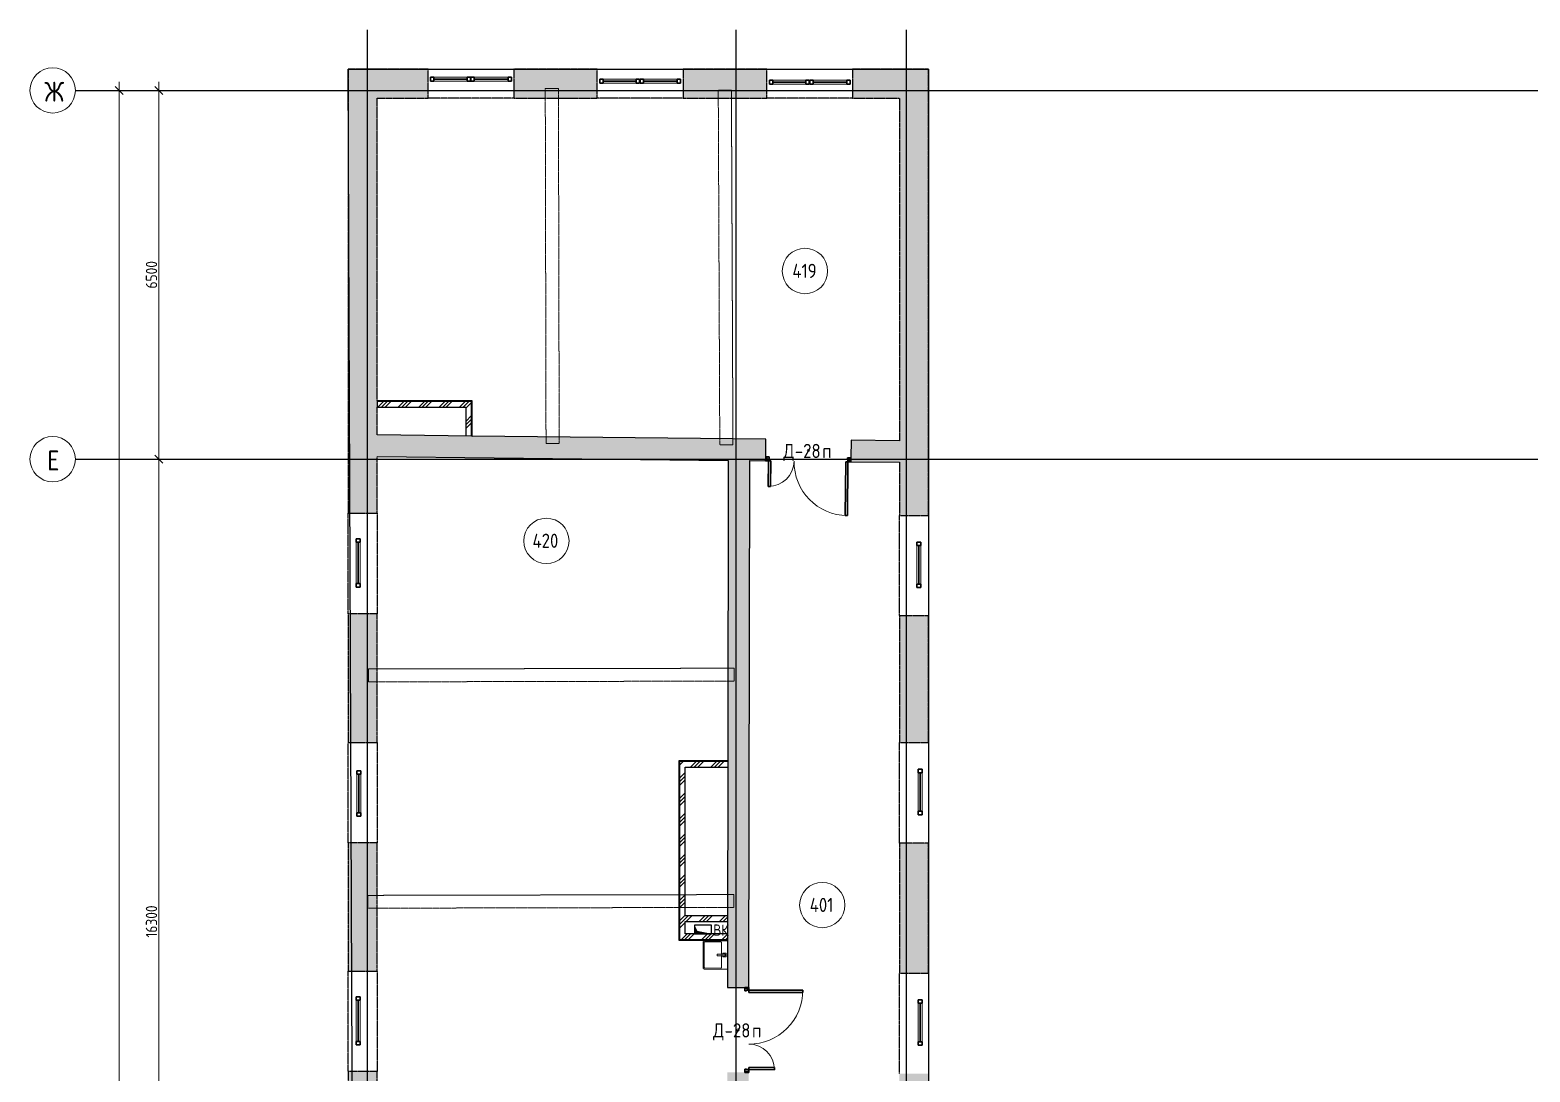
# Model space of a CAD drawing. Header units: millimetres. Extents: x -129048 to 476301, y -5853 to 215316.
# Drawn here: x 310868 to 337300, y 26204 to 44572 of the extents above; entities that cross this region are included whole.
import ezdxf

# ---------------------------------------------------------------- set-up
doc = ezdxf.new("R2010")
doc.units = ezdxf.units.MM
for name, pattern in [('ADSK_Линия сетки', [25, 20, -2.5, 0, -2.5]), ('ADSK_Сверху', [4.5, 3, -1.5]), ('ADSK_Снесено', [4.5, 3, -1.5])]:
    doc.linetypes.add(name, pattern=pattern)
for name, color, linetype, lineweight, true_color in [('_ Окна', 5, 'Continuous', 30, 0x0000ff), ('Линии', 7, 'Continuous', 9, 0x00a600), ('Стены внутренние', 5, 'Continuous', 18, 0x0000ff), ('Стены наружные', 1, 'ADSK_Снесено', 18, 0xff0000), ('Стены штриховка', 5, 'Continuous', 18, 0x0000ff)]:
    doc.layers.add(name, color=color, linetype=linetype, lineweight=lineweight, true_color=true_color)
for name, color, linetype, lineweight in [('Аннотация', 7, 'Continuous', 9), ('Двери', 251, 'Continuous', 18), ('Каркас', 7, 'Continuous', 18), ('Марки дверей', 7, 'Continuous', 20), ('Марки помещений', 7, 'Continuous', 20), ('Окна', 251, 'Continuous', 18), ('Оси', 7, 'Continuous', 9), ('Сантехника', 251, 'Continuous', 18), ('Узлы', 7, 'Continuous', 18)]:
    doc.layers.add(name, color=color, linetype=linetype, lineweight=lineweight)
doc.styles.add('GOST Common', font='GOST Common_0.ttf', dxfattribs={"width": 0.9, "height": 350})
doc.styles.add('GOST Common_1', font='GOST Common_0.ttf', dxfattribs={"width": 0.9, "height": 200})
doc.styles.add('GOST Common_2', font='GOST Common_0.ttf', dxfattribs={"width": 0.9, "height": 250})
doc.dimstyles.new('ADSK_Основной_2_5_мм', dxfattribs={"dimscale": 304.8, "dimtxt": 251.428749, "dimasz": 0.463911, "dimexe": 0.492126, "dimexo": 0.492126, "dimgap": 0.098425, "dimtad": 1, "dimdec": 1, "dimrnd": 0.1, "dimdsep": 46, "dimtxsty": 'GOST Common_1', "dimblk1": 'OBLIQUE', "dimblk2": 'OBLIQUE', "dimsah": 1, "dimcen": 0.09, "dimdle": 0.492126, "dimazin": 2, "dimtfac": 1, "dimtdec": 4, "dimtix": 1, "dimtmove": 0, "dimatfit": 3, "dimfxl": 1, "dimtvp": 1, "dimtfill": 1, "dimtolj": 1, "dimtzin": 0, "dimlwd": 20, "dimlwe": 20, "dimarcsym": 2})
pattern_1 = [(45, (322754.53, 150), (-179.6051, 179.6051), []), (45, (322818.03, 150), (0, 359.2102), []), (45, (322691.03, 150), (0, 359.2102), [])]

# ---------------------------------------------------------------- blocks, each defined once
blk = doc.blocks.new('ADSK_БалкаЖБ_Прямоугольная - 232_5х462мм-863915-04 План 4-го этажа')
at = {"layer": 'Каркас', "color": 253, "linetype": 'ADSK_Сверху', "true_color": 0xaaaaaa}
for p, q in [((-3125, 116), (-3125, -116)), ((-3125, 116), (3125, 116)), ((3125, -116), (3125, 116)), ((-3125, -116), (3125, -116))]:
    blk.add_line(p, q, dxfattribs=at)
at = {"layer": 'Каркас', "color": 253, "linetype": 'ADSK_Сверху', "true_color": 0xb2b2b2}
for p, q in [((-3125, -116), (-3125, 116)), ((3125, 116), (-3125, 116)), ((3125, 116), (3125, -116)), ((-3125, -116), (3125, -116))]:
    blk.add_line(p, q, dxfattribs=at)
blk = doc.blocks.new('ADSK_БалкаЖБ_Прямоугольная - 232_5х462мм-864126-04 План 4-го этажа')
at = {"layer": 'Каркас', "color": 253, "linetype": 'ADSK_Сверху', "true_color": 0xaaaaaa}
for p, q in [((-3127, 116), (-3127, -116)), ((-3127, 116), (3127, 116)), ((3127, -116), (3127, 116)), ((-3127, -116), (3127, -116))]:
    blk.add_line(p, q, dxfattribs=at)
at = {"layer": 'Каркас', "color": 253, "linetype": 'ADSK_Сверху', "true_color": 0xb2b2b2}
for p, q in [((-3127, 0), (-3127, 116)), ((-3125, 116), (-3127, 116)), ((3126, -116), (3127, -116)), ((3127, 0), (3127, -116))]:
    blk.add_line(p, q, dxfattribs=at)
blk = doc.blocks.new('ADSK_БалкаЖБ_Прямоугольная - 227х478мм-864777-04 План 4-го этажа')
at = {"layer": 'Каркас', "color": 253, "linetype": 'ADSK_Сверху', "true_color": 0xaaaaaa}
for p, q in [((-3223, 113), (-3223, -114)), ((-3223, 113), (3223, 113)), ((3223, -114), (3223, 113)), ((-3223, -114), (3223, -114))]:
    blk.add_line(p, q, dxfattribs=at)
at = {"layer": 'Каркас', "color": 253, "linetype": 'ADSK_Сверху', "true_color": 0xb2b2b2}
for p, q in [((-3223, -114), (-3223, 113)), ((3223, 113), (-3223, 113)), ((3223, 113), (3223, -114)), ((-3223, -114), (3223, -114))]:
    blk.add_line(p, q, dxfattribs=at)
blk = doc.blocks.new('ADSK_БалкаЖБ_Прямоугольная - 225_2х468мм-865025-04 План 4-го этажа')
at = {"layer": 'Каркас', "color": 253, "linetype": 'ADSK_Сверху', "true_color": 0xaaaaaa}
for p, q in [((-3224, 113), (-3224, -113)), ((-3224, 113), (3224, 113)), ((3224, -113), (3224, 113)), ((-3224, -113), (3224, -113))]:
    blk.add_line(p, q, dxfattribs=at)
at = {"layer": 'Каркас', "color": 253, "linetype": 'ADSK_Сверху', "true_color": 0xb2b2b2}
for p, q in [((-3224, -113), (-3224, 113)), ((3224, 113), (-3224, 113)), ((3224, 113), (3224, -113)), ((-3224, -113), (3224, -113))]:
    blk.add_line(p, q, dxfattribs=at)
blk = doc.blocks.new('Витраж-тент со смещением вовне - 60мм 30 сдвиг-1466951-04 План 4-го этажа')
at = {"layer": '_ Окна'}
for p, q in [((-425, 25), (-425, -45)), ((-425, 25), (-365, 25)), ((-425, -45), (-425, 25)), ((-365, 25), (-365, -45)), ((425, 25), (365, 25)), ((365, 25), (365, -45)), ((425, -45), (425, 25)), ((425, -45), (425, 25)), ((-365, -45), (-425, -45)), ((-365, -10), (365, -10)), ((365, -45), (425, -45))]:
    blk.add_line(p, q, dxfattribs=at)
at = {"layer": 'Окна'}
for p, q in [((365, 25), (-365, 25)), ((-365, -45), (365, -45))]:
    blk.add_line(p, q, dxfattribs=at)
blk = doc.blocks.new('Витраж-тент со смещением вовне - 60мм 30 сдвиг-V59-04 План 4-го этажа')
at = {"layer": '_ Окна'}
for p, q in [((-400, 25), (-400, -45)), ((-400, 25), (-340, 25)), ((-400, -45), (-400, 25)), ((-340, 25), (-340, -45)), ((400, 25), (340, 25)), ((340, 25), (340, -45)), ((400, -45), (400, 25)), ((400, -45), (400, 25)), ((-340, -45), (-400, -45)), ((-340, -10), (340, -10)), ((340, -45), (400, -45))]:
    blk.add_line(p, q, dxfattribs=at)
at = {"layer": 'Окна'}
for p, q in [((340, 25), (-340, 25)), ((-340, -45), (340, -45))]:
    blk.add_line(p, q, dxfattribs=at)
blk = doc.blocks.new('Витраж-тент со смещением вовне - 60мм 34 сдвиг-2061971-04 План 4-го этажа')
at = {"layer": '_ Окна'}
for p, q in [((-352, 25), (-352, -45)), ((-352, 25), (-292, 25)), ((-352, -45), (-352, 25)), ((-292, 25), (-292, -45)), ((352, 25), (292, 25)), ((292, 25), (292, -45)), ((352, -45), (352, 25)), ((352, -45), (352, 25)), ((-292, -45), (-352, -45)), ((-292, -10), (292, -10)), ((292, -45), (352, -45))]:
    blk.add_line(p, q, dxfattribs=at)
at = {"layer": 'Окна'}
for p, q in [((292, 25), (-292, 25)), ((-292, -45), (292, -45))]:
    blk.add_line(p, q, dxfattribs=at)
blk = doc.blocks.new('Витраж-тент со смещением вовне - 60мм 34 сдвиг-2061973-04 План 4-го этажа')
at = {"layer": '_ Окна'}
for p, q in [((-357, 25), (-357, -45)), ((-357, 25), (-297, 25)), ((-357, -45), (-357, 25)), ((-297, 25), (-297, -45)), ((357, 25), (297, 25)), ((297, 25), (297, -45)), ((357, -45), (357, 25)), ((357, -45), (357, 25)), ((-297, -45), (-357, -45)), ((-297, -10), (297, -10)), ((297, -45), (357, -45))]:
    blk.add_line(p, q, dxfattribs=at)
at = {"layer": 'Окна'}
for p, q in [((297, 25), (-297, 25)), ((-297, -45), (297, -45))]:
    blk.add_line(p, q, dxfattribs=at)
blk = doc.blocks.new('AC_Дверь_Двупольная - Д-28п 1500х2200h-2039725-04 План 4-го этажа')
at = {"layer": 'Двери', "lineweight": 30}
for p, q in [((-700, 1140), (-660, 1140)), ((-700, 190), (-700, 1140)), ((-660, 1140), (-660, 190)), ((700, 640), (660, 640)), ((660, 640), (660, 190)), ((700, 190), (700, 640)), ((-750, 190), (-730, 190)), ((-750, 120), (-750, 190)), ((-730, 120), (-750, 120)), ((-730, 190), (-700, 190)), ((-730, 120), (-730, 190)), ((-730, 190), (-730, 120)), ((-690, 120), (-730, 120)), ((-660, 190), (-700, 190)), ((-700, 190), (-700, 150)), ((-700, 150), (-690, 150)), ((-690, 150), (-690, 120)), ((660, 190), (700, 190)), ((700, 150), (690, 150)), ((690, 150), (690, 120)), ((690, 120), (730, 120)), ((730, 190), (700, 190)), ((700, 190), (700, 150)), ((730, 120), (730, 190)), ((750, 190), (730, 190)), ((730, 190), (730, 120)), ((730, 120), (750, 120)), ((750, 120), (750, 190))]:
    blk.add_line(p, q, dxfattribs=at)
at = {"layer": 'Двери'}
for centre, radius, start, end in [((-700, 190), 950, 360, 90), ((700, 190), 450, 90, 180)]:
    blk.add_arc(centre, radius, start, end, dxfattribs=at)
blk = doc.blocks.new('AC_Дверь_Двупольная - Д-28п 1500х2200h-V205-04 План 4-го этажа')
at = {"layer": 'Двери', "lineweight": 30}
for p, q in [((-700, 1140), (-660, 1140)), ((-700, 190), (-700, 1140)), ((-660, 1140), (-660, 190)), ((700, 640), (660, 640)), ((660, 640), (660, 190)), ((700, 190), (700, 640)), ((-750, 190), (-730, 190)), ((-750, 120), (-750, 190)), ((-730, 120), (-750, 120)), ((-730, 190), (-700, 190)), ((-730, 120), (-730, 190)), ((-730, 190), (-730, 120)), ((-690, 120), (-730, 120)), ((-660, 190), (-700, 190)), ((-700, 190), (-700, 150)), ((-700, 150), (-690, 150)), ((-690, 150), (-690, 120)), ((660, 190), (700, 190)), ((700, 150), (690, 150)), ((690, 150), (690, 120)), ((690, 120), (730, 120)), ((730, 190), (700, 190)), ((700, 190), (700, 150)), ((730, 120), (730, 190)), ((750, 190), (730, 190)), ((730, 190), (730, 120)), ((730, 120), (750, 120)), ((750, 120), (750, 190))]:
    blk.add_line(p, q, dxfattribs=at)
at = {"layer": 'Двери'}
for centre, radius, start, end in [((-700, 190), 950, 360, 90), ((700, 190), 450, 90, 180)]:
    blk.add_arc(centre, radius, start, end, dxfattribs=at)
blk = doc.blocks.new('Parametric_Porcelain_bathroom_sink_20774 - 500х430мм-2098792-04 План 4-го этажа')
at = {"layer": 'Сантехника'}
for p, q in [((-125, 540), (-125, 140)), ((-105, 253), (-105, 540)), ((345, 570), (-95, 570)), ((-95, 550), (345, 550)), ((355, 540), (355, 253)), ((375, 140), (375, 540)), ((140, 319), (110, 319)), ((110, 319), (110, 296)), ((140, 319), (110, 319)), ((110, 236), (110, 296)), ((140, 296), (140, 319)), ((140, 296), (140, 236)), ((110, 243), (-95, 243)), ((93, 221), (93, 162)), ((110, 223), (95, 223)), ((95, 160), (155, 160)), ((110, 201), (110, 236)), ((140, 236), (110, 236)), ((110, 181), (110, 201)), ((140, 181), (110, 181)), ((345, 243), (140, 243)), ((140, 236), (140, 201)), ((155, 223), (140, 223)), ((140, 201), (140, 181)), ((156, 162), (156, 221))]:
    blk.add_line(p, q, dxfattribs=at)
at = {"layer": 'Сантехника', "flags": 128}
for points in [[(-95, 570), (-96, 570), (-97, 570), (-99, 570), (-100, 570), (-101, 569), (-102, 569), (-103, 569), (-104, 568), (-106, 568), (-107, 568), (-108, 567), (-109, 567), (-110, 566), (-111, 565), (-112, 565), (-113, 564), (-114, 563), (-115, 563), (-116, 562), (-117, 561), (-117, 560), (-118, 559), (-119, 558), (-120, 557), (-120, 556), (-121, 555), (-121, 554), (-122, 553), (-123, 552), (-123, 551), (-123, 550), (-124, 549), (-124, 547), (-124, 546), (-125, 545), (-125, 544), (-125, 543), (-125, 542), (-125, 540), (-125, 540)], [(-105, 540), (-105, 540), (-105, 541), (-105, 541), (-105, 542), (-105, 542), (-105, 542), (-105, 543), (-104, 543), (-104, 544), (-104, 544), (-104, 544), (-104, 545), (-104, 545), (-103, 545), (-103, 546), (-103, 546), (-103, 546), (-103, 547), (-102, 547), (-102, 547), (-102, 547), (-101, 548), (-101, 548), (-101, 548), (-100, 548), (-100, 549), (-100, 549), (-99, 549), (-99, 549), (-99, 549), (-98, 549), (-98, 550), (-97, 550), (-97, 550), (-97, 550), (-96, 550), (-96, 550), (-96, 550), (-95, 550), (-95, 550)], [(-105, 541), (-105, 541), (-105, 541), (-105, 540), (-105, 540)], [(-101, 548), (-101, 548), (-102, 548), (-102, 547), (-102, 547), (-102, 547)], [(-95, 550), (-95, 550), (-96, 550), (-96, 550), (-97, 550)], [(375, 540), (375, 541), (375, 542), (375, 544), (375, 545), (374, 546), (374, 547), (374, 548), (373, 549), (373, 551), (373, 552), (372, 553), (372, 554), (371, 555), (370, 556), (370, 557), (369, 558), (368, 559), (368, 560), (367, 561), (366, 562), (365, 562), (364, 563), (363, 564), (362, 565), (361, 565), (360, 566), (359, 566), (358, 567), (357, 568), (356, 568), (355, 568), (354, 569), (352, 569), (351, 569), (350, 570), (349, 570), (348, 570), (347, 570), (345, 570), (345, 570)], [(346, 550), (346, 550), (346, 550), (345, 550), (345, 550)], [(345, 550), (345, 550), (346, 550), (346, 550), (347, 550), (347, 550), (347, 550), (348, 550), (348, 549), (349, 549), (349, 549), (349, 549), (350, 549), (350, 549), (350, 548), (351, 548), (351, 548), (351, 548), (352, 548), (352, 547), (352, 547), (352, 547), (353, 546), (353, 546), (353, 546), (353, 545), (354, 545), (354, 545), (354, 544), (354, 544), (354, 544), (354, 543), (355, 543), (355, 542), (355, 542), (355, 542), (355, 541), (355, 541), (355, 541), (355, 540), (355, 540)], [(353, 546), (353, 546), (353, 547), (352, 547), (352, 547), (352, 547)], [(355, 540), (355, 540), (355, 541), (355, 541), (355, 542)], [(-105, 253), (-105, 253), (-105, 252), (-105, 252), (-105, 252)], [(-95, 243), (-95, 243), (-96, 243), (-96, 243), (-97, 243), (-97, 243), (-97, 243), (-98, 244), (-98, 244), (-99, 244), (-99, 244), (-99, 244), (-100, 244), (-100, 244), (-100, 245), (-101, 245), (-101, 245), (-101, 245), (-102, 246), (-102, 246), (-102, 246), (-102, 246), (-103, 247), (-103, 247), (-103, 247), (-103, 248), (-104, 248), (-104, 248), (-104, 249), (-104, 249), (-104, 250), (-104, 250), (-105, 250), (-105, 251), (-105, 251), (-105, 251), (-105, 252), (-105, 252), (-105, 253), (-105, 253), (-105, 253)], [(-103, 247), (-103, 247), (-103, 247), (-102, 246), (-102, 246), (-102, 246)], [(-96, 243), (-96, 243), (-96, 243), (-95, 243), (-95, 243)], [(355, 253), (355, 253), (355, 252), (355, 252), (355, 252), (355, 251), (355, 251), (355, 250), (354, 250), (354, 250), (354, 249), (354, 249), (354, 249), (354, 248), (353, 248), (353, 248), (353, 247), (353, 247), (353, 247), (352, 246), (352, 246), (352, 246), (351, 245), (351, 245), (351, 245), (350, 245), (350, 245), (350, 244), (349, 244), (349, 244), (349, 244), (348, 244), (348, 244), (347, 243), (347, 243), (347, 243), (346, 243), (346, 243), (346, 243), (345, 243), (345, 243)], [(345, 243), (345, 243), (346, 243), (346, 243), (347, 243)], [(351, 245), (351, 245), (352, 246), (352, 246), (352, 246), (352, 246)], [(355, 252), (355, 252), (355, 253), (355, 253), (355, 253)]]:
    blk.add_lwpolyline(points, dxfattribs=at)
at = {"layer": 'Сантехника'}
for centre, radius, start, end in [((95, 221), 1.87, 120, 150), ((95, 221), 1.87, 90, 180), ((95, 221), 1.87, 120, 150), ((95, 221), 1.87, 120, 150), ((95, 162), 1.49, 180, 270), ((155, 221), 1.87, 0, 90), ((155, 162), 1.49, 270, 360), ((155, 221), 1.87, 30, 60), ((155, 221), 1.87, 30, 60), ((155, 221), 1.87, 30, 60)]:
    blk.add_arc(centre, radius, start, end, dxfattribs=at)
blk = doc.blocks.new('Ось сетки - Круг_Ø8 мм-6577-04 План 4-го этажа')
at = {"layer": 'Оси', "lineweight": 20}
for start, end in [(360, 180), (180, 360)]:
    blk.add_arc((0, 0), 4, start, end, dxfattribs=at)
blk = doc.blocks.new('ADSK_Марка_Помещение_ОдноЗначение - Номер-247393-04 План 4-го этажа')
at = {"layer": 'Марки помещений'}
blk.add_circle((0, 0), 4, dxfattribs=at)
blk = doc.blocks.new('_Oblique')
at = {"color": 0, "linetype": 'ByBlock', "lineweight": -2}
blk.add_line((-0.5, -0.5), (0.5, 0.5), dxfattribs=at)
blk = doc.blocks.new('*D2687')
at = {"color": 0, "lineweight": 20, "transparency": 16777216}
for p, q in [((313139, 43657), (313139, 36857)), ((313089, 43507), (312989, 43507)), ((313089, 37007), (312989, 37007))]:
    blk.add_line(p, q, dxfattribs=at)
at = {"layer": 'Defpoints', "color": 0, "transparency": 16777216}
for p in [(313239, 43507), (313139, 37007), (313239, 37007)]:
    blk.add_point(p, dxfattribs=at)
at = {"color": 0, "lineweight": 20, "transparency": 16777216, "xscale": 141.4, "yscale": 141.4, "zscale": 141.4}
for p, rotation in [((313139, 43507), 90), ((313139, 37007), 270)]:
    blk.add_blockref('_Oblique', p, dxfattribs=dict(at, rotation=rotation))
at = {"color": 0, "lineweight": 25, "transparency": 16777216, "insert": (313009, 40257), "char_height": 200, "width": 756.84, "attachment_point": 5, "rotation": 90, "style": 'GOST Common_1', "bg_fill": 3, "box_fill_scale": 1.1, "bg_fill_color": 256, "bg_fill_true_color": 13158600, "bg_fill_transparency": 0}
blk.add_mtext('\\A1;6500', dxfattribs=at)
blk = doc.blocks.new('*D2688')
at = {"color": 0, "lineweight": 20, "transparency": 16777216}
for p, q in [((313089, 37007), (312989, 37007)), ((313139, 37157), (313139, 20557)), ((313089, 20707), (312989, 20707))]:
    blk.add_line(p, q, dxfattribs=at)
at = {"layer": 'Defpoints', "color": 0, "transparency": 16777216}
for p in [(313239, 37007), (313139, 20707), (313239, 20707)]:
    blk.add_point(p, dxfattribs=at)
at = {"color": 0, "lineweight": 20, "transparency": 16777216, "xscale": 141.4, "yscale": 141.4, "zscale": 141.4}
for p, rotation in [((313139, 37007), 90), ((313139, 20707), 270)]:
    blk.add_blockref('_Oblique', p, dxfattribs=dict(at, rotation=rotation))
at = {"color": 0, "lineweight": 25, "transparency": 16777216, "insert": (313009, 28857), "char_height": 200, "width": 889.8, "attachment_point": 5, "rotation": 90, "style": 'GOST Common_1', "bg_fill": 3, "box_fill_scale": 1.1, "bg_fill_color": 256, "bg_fill_true_color": 13158600, "bg_fill_transparency": 0}
blk.add_mtext('\\A1;16300', dxfattribs=at)
blk = doc.blocks.new('*D2693')
at = {"color": 0, "lineweight": 20, "transparency": 16777216}
for p, q in [((312439, 43657), (312439, 307)), ((312389, 43507), (312289, 43507)), ((312389, 457), (312289, 457))]:
    blk.add_line(p, q, dxfattribs=at)
at = {"layer": 'Defpoints', "color": 0, "transparency": 16777216}
for p in [(312539, 43507), (312439, 457), (312539, 457)]:
    blk.add_point(p, dxfattribs=at)
at = {"color": 0, "lineweight": 20, "transparency": 16777216, "xscale": 141.4, "yscale": 141.4, "zscale": 141.4}
for p, rotation in [((312439, 43507), 90), ((312439, 457), 270)]:
    blk.add_blockref('_Oblique', p, dxfattribs=dict(at, rotation=rotation))
at = {"color": 0, "lineweight": 25, "transparency": 16777216, "insert": (312309, 21982), "char_height": 200, "width": 971.62, "attachment_point": 5, "rotation": 90, "style": 'GOST Common_1', "bg_fill": 3, "box_fill_scale": 1.1, "bg_fill_color": 256, "bg_fill_true_color": 13158600, "bg_fill_transparency": 0}
blk.add_mtext('\\A1;43050', dxfattribs=at)
blk = doc.blocks.new('ADSK_Марка_Дверь - Типоразмер_ADSK_Марка-58376-04 План 4-го этажа')
at = {"layer": 'Марки дверей', "lineweight": 9}
blk.add_circle((0, 0), 0.2, dxfattribs=at)

msp = doc.modelspace()

# ---------------------------------------------------------------- hatches: boundary and pattern name
at = {"layer": 'Стены внутренние', "lineweight": 25, "true_color": 0x636466}
h = msp.add_hatch(dxfattribs=at)
h.set_pattern_fill('FP_1', color=251, style=0, pattern_type=2)
h.set_pattern_definition(pattern_1)
h.paths.add_polyline_path([(317428.43293, 37922.54391), (318646.26784, 37922.54391), (318646.26784, 38022.54391), (316985.78335, 38022.54391), (316985.78335, 37922.54391), (317166.32697, 37922.54391)])
h = msp.add_hatch(dxfattribs=at)
h.set_pattern_fill('FP_1', color=251, style=0, pattern_type=2)
h.set_pattern_definition(pattern_1)
h.paths.add_polyline_path([(318646.26784, 37415.2371), (318646.26784, 37922.54391), (318546.26784, 37922.54391), (318546.26784, 37416.34167)])
h = msp.add_hatch(color=251, dxfattribs=at)
h.paths.add_polyline_path([(326188.0336, 36951.91018), (326188.0336, 37331.93336), (325335.44858, 37341.35072), (325332.02464, 36961.36536), (325518.269, 36959.30817)])
h.paths.add_polyline_path([(323831.34299, 36977.94137), (323835.54008, 37357.91819), (316985.78335, 37433.57824), (316985.78335, 37053.55506), (323551.5528, 36981.03184)])
h = msp.add_hatch(color=251, dxfattribs=at)
h.paths.add_polyline_path([(323526.22589, 21087.91119), (323534.36542, 26195.62251), (323154.36494, 26195.62251), (323146.22892, 21090.11568), (323415.07427, 21088.55602)])
h.paths.add_polyline_path([(323536.75579, 27695.62061), (323551.5528, 36981.03184), (323171.55901, 36985.22912), (323156.75627, 27696.22616), (323466.75588, 27695.73216)])
h = msp.add_hatch(dxfattribs=at)
h.set_pattern_fill('FP_1', color=251, style=0, pattern_type=2)
h.set_pattern_definition(pattern_1)
h.paths.add_polyline_path([(322382.93254, 28641.78823), (322413.44493, 28641.78823), (322413.44493, 31676.75169), (322313.44493, 31676.75169), (322313.44493, 28641.78823)])
h = msp.add_hatch(dxfattribs=at)
h.set_pattern_fill('FP_1', color=251, style=0, pattern_type=2)
h.set_pattern_definition(pattern_1)
h.paths.add_polyline_path([(322413.44493, 31576.75169), (323162.94019, 31576.75169), (323163.09954, 31676.75169), (322413.44493, 31676.75169)])
h = msp.add_hatch(dxfattribs=at)
h.set_pattern_fill('FP_1', color=251, style=0, pattern_type=2)
h.set_pattern_definition(pattern_1)
h.paths.add_polyline_path([(322490.69095, 28856.78823), (323158.60571, 28856.78823), (323158.76507, 28956.78823), (322413.44493, 28956.78823), (322413.44493, 28856.78823)])
h = msp.add_hatch(dxfattribs=at)
h.set_pattern_fill('FP_1', color=251, style=0, pattern_type=2)
h.set_pattern_definition(pattern_1)
h.paths.add_polyline_path([(323158.10374, 28541.78823), (323158.10374, 28641.78823), (322313.44493, 28641.78823), (322313.44493, 28541.78823), (323156.75627, 28541.78823)])
at = {"layer": 'Стены наружные', "lineweight": 25, "true_color": 0x636466}
h = msp.add_hatch(color=251, dxfattribs=at)
h.paths.add_polyline_path([(326188.0336, 43368.86858), (326188.0336, 43878.86858), (325364.28572, 43878.86858), (325364.28572, 43368.86858), (326168.98656, 43368.86858)])
h.paths.add_polyline_path([(319393.4523, 43368.86858), (320865.16937, 43368.86858), (320865.16937, 43878.86858), (319393.4523, 43878.86858), (319393.4523, 43520.35301)])
h.paths.add_polyline_path([(323265.59042, 43368.86858), (323854.28572, 43368.86858), (323854.28572, 43878.86858), (322375.16937, 43878.86858), (322375.16937, 43368.86858)])
h.paths.add_polyline_path([(316985.78335, 43368.86858), (317883.4523, 43368.86858), (317883.4523, 43878.86858), (316475.78335, 43878.86858), (316475.78335, 43368.86858), (316889.09049, 43368.86858)])
h = msp.add_hatch(color=251, dxfattribs=at)
h.paths.add_polyline_path([(326188.0336, 21068.63165), (326698.0336, 21068.63165), (326698.0336, 22142.65311), (326188.0336, 22142.65311), (326188.0336, 21072.46909)])
h.paths.add_polyline_path([(326375.94193, 23912.65311), (326698.0336, 23912.65311), (326698.0336, 26176.1276), (326188.0336, 26176.1276), (326188.0336, 23912.65311), (326368.66468, 23912.65311)])
h.paths.add_polyline_path([(326188.0336, 27946.1276), (326698.0336, 27946.1276), (326698.0336, 30239.62246), (326188.0336, 30239.62246)])
h.paths.add_polyline_path([(326375.94193, 32009.62246), (326698.0336, 32009.62246), (326698.0336, 34244.3156), (326188.0336, 34244.3156), (326188.0336, 32009.62246), (326348.65748, 32009.62246)])
h.paths.add_polyline_path([(326338.76208, 36014.3156), (326698.0336, 36014.3156), (326698.0336, 43878.86858), (326188.0336, 43878.86858), (326188.0336, 36014.3156)])
h = msp.add_hatch(color=251, dxfattribs=at)
h.paths.add_polyline_path([(316475.78335, 21135.08267), (316985.78335, 21135.08267), (316985.78335, 22264.94061), (316475.78335, 22264.94061), (316475.78335, 21834.01403)])
h.paths.add_polyline_path([(316475.78335, 24034.94061), (316985.78335, 24034.94061), (316985.78335, 26212.23997), (316475.78335, 26212.23997), (316475.78335, 24871.63757)])
h.paths.add_polyline_path([(316815.87288, 27982.23997), (316985.78335, 27982.23997), (316985.78335, 30241.43973), (316475.78335, 30241.43973), (316475.78335, 27982.23997), (316814.60493, 27982.23997)])
h.paths.add_polyline_path([(316475.78335, 32011.43973), (316985.78335, 32011.43973), (316985.78335, 34282.34704), (316475.78335, 34282.34704), (316475.78335, 33984.50821)])
h.paths.add_polyline_path([(316475.78335, 36052.34704), (316985.78335, 36052.34704), (316985.78335, 43368.86858), (316475.78335, 43368.86858), (316475.78335, 37022.13176)])
at = {"layer": 'Узлы', "lineweight": 25, "true_color": 0x636466}
msp.add_hatch(color=251, dxfattribs=at).paths.add_polyline_path([(322629.12491, 28641.78823), (322879.62744, 28641.78823), (322629.12491, 28691.2857), (322579.62744, 28791.78823), (322579.62744, 28641.78823)])

# ---------------------------------------------------------------- linework, layer by layer
at = {"linetype": 'ADSK_Линия сетки', "lineweight": 25}
for p, q in [((316814.44493, -2753.38365), (316814.44493, 44571.85247)), ((323314.44493, -2753.38365), (323314.44493, 44571.85247)), ((326314.44493, -2753.38365), (326314.44493, 44571.85247)), ((311668.30983, 43506.78828), (379896.25284, 43506.78828)), ((311668.30983, 37006.78828), (379896.25284, 37006.78828))]:
    msp.add_line(p, q, dxfattribs=at)
at = {"color": 251, "lineweight": 25, "true_color": 0x636466}
msp.add_lwpolyline([(323045.03328, 8679.25245), (316613.4925, 8679.25245), (316475.78335, 43878.86858), (326698.0336, 43878.86858), (326698.0336, 21068.63165), (326084.6294, 21068.63165), (326136.16785, 13231.21845)], dxfattribs=at)
at = {"layer": 'Линии', "color": 251, "lineweight": 25, "true_color": 0x636466}
for p, q in [((322579.62744, 28791.78823), (322579.62744, 28641.78823)), ((322879.62744, 28791.78823), (322579.62744, 28791.78823)), ((322579.62744, 28641.78823), (322879.62744, 28641.78823)), ((322879.62744, 28641.78823), (322879.62744, 28791.78823))]:
    msp.add_line(p, q, dxfattribs=at)
at = {"layer": 'Стены внутренние', "color": 251, "lineweight": 25, "true_color": 0x636466}
for p, q in [((318658.26784, 38034.54391), (316985.78335, 38034.54391)), ((316985.78335, 38032.54391), (316985.78335, 37922.54391)), ((316985.78335, 37922.54391), (318546.26784, 37922.54391)), ((318546.26784, 37922.54391), (318546.26784, 37416.34167)), ((318658.26784, 37415.10455), (318658.26784, 38034.54391)), ((318656.26784, 37415.12665), (316985.78335, 37433.57824)), ((323835.54008, 37357.91819), (318658.26784, 37415.10455)), ((323832.11613, 37047.9371), (323835.54008, 37357.91819)), ((325335.44858, 37341.35072), (325332.02464, 37031.36963)), ((326188.0336, 37331.93336), (325335.44858, 37341.35072)), ((316985.78335, 37053.55506), (323171.55901, 36985.22912)), ((323171.55901, 36985.22912), (323163.11867, 31688.75169)), ((323536.75579, 27695.62061), (323551.5528, 36981.03184)), ((323551.5528, 36981.03184), (323831.34299, 36977.94137)), ((325331.25149, 36961.3739), (326188.0336, 36951.91018)), ((322301.44493, 31688.75169), (322301.44493, 28529.78823)), ((323163.11867, 31688.75169), (322301.44493, 31688.75169)), ((322413.44493, 28956.78823), (322413.44493, 31576.75169)), ((322413.44493, 31576.75169), (323162.94019, 31576.75169)), ((323163.11548, 31686.75169), (323158.0878, 28531.78823)), ((323158.76507, 28956.78823), (322413.44493, 28956.78823)), ((322413.44493, 28641.78823), (322413.44493, 28856.78823)), ((322413.44493, 28856.78823), (323158.60571, 28856.78823)), ((323158.2631, 28641.78823), (322413.44493, 28641.78823)), ((322301.44493, 28529.78823), (323158.08461, 28529.78823)), ((323158.08461, 28529.78823), (323156.75627, 27696.22616)), ((323156.75627, 27696.22616), (323466.75588, 27695.73216))]:
    msp.add_line(p, q, dxfattribs=at)
at = {"layer": 'Стены наружные', "color": 251, "lineweight": 25, "true_color": 0x636466}
for p, q in [((317883.4523, 43878.86858), (316475.78335, 43878.86858)), ((316475.78335, 43878.86858), (316475.78335, 36052.34704)), ((317883.4523, 43368.86858), (317883.4523, 43878.86858)), ((317883.4523, 43878.86858), (319393.4523, 43878.86858)), ((320865.16937, 43878.86858), (319393.4523, 43878.86858)), ((319393.4523, 43878.86858), (319393.4523, 43368.86858)), ((320865.16937, 43368.86858), (320865.16937, 43878.86858)), ((320865.16937, 43878.86858), (322375.16937, 43878.86858)), ((323854.28572, 43878.86858), (322375.16937, 43878.86858)), ((322375.16937, 43878.86858), (322375.16937, 43368.86858)), ((323854.28572, 43368.86858), (323854.28572, 43878.86858)), ((323854.28572, 43878.86858), (325364.28572, 43878.86858)), ((326698.0336, 43878.86858), (325364.28572, 43878.86858)), ((325364.28572, 43878.86858), (325364.28572, 43368.86858)), ((326698.0336, 36014.3156), (326698.0336, 43878.86858)), ((316985.78335, 43368.86858), (317883.4523, 43368.86858)), ((316985.78335, 38034.54391), (316985.78335, 43368.86858)), ((319393.4523, 43368.86858), (317883.4523, 43368.86858)), ((319393.4523, 43368.86858), (320865.16937, 43368.86858)), ((322375.16937, 43368.86858), (320865.16937, 43368.86858)), ((322375.16937, 43368.86858), (323854.28572, 43368.86858)), ((325364.28572, 43368.86858), (323854.28572, 43368.86858)), ((325364.28572, 43368.86858), (326188.0336, 43368.86858)), ((326188.0336, 43368.86858), (326188.0336, 37331.93336)), ((316985.78335, 37433.57824), (316985.78335, 37922.54391)), ((316985.78335, 36052.34704), (316985.78335, 37053.55506)), ((326188.0336, 36951.91018), (326188.0336, 36014.3156)), ((316475.78335, 36052.34704), (316985.78335, 36052.34704)), ((316475.78335, 34282.34704), (316475.78335, 36052.34704)), ((316985.78335, 36052.34704), (316985.78335, 34282.34704)), ((326188.0336, 36014.3156), (326698.0336, 36014.3156)), ((326188.0336, 34244.3156), (326188.0336, 36014.3156)), ((326698.0336, 36014.3156), (326698.0336, 34244.3156)), ((316475.78335, 34282.34704), (316475.78335, 32011.43973)), ((316985.78335, 34282.34704), (316475.78335, 34282.34704)), ((316985.78335, 32011.43973), (316985.78335, 34282.34704)), ((326698.0336, 34244.3156), (326188.0336, 34244.3156)), ((326188.0336, 34244.3156), (326188.0336, 32009.62246)), ((326698.0336, 32009.62246), (326698.0336, 34244.3156)), ((316475.78335, 32011.43973), (316985.78335, 32011.43973)), ((316475.78335, 30241.43973), (316475.78335, 32011.43973)), ((316985.78335, 32011.43973), (316985.78335, 30241.43973)), ((326188.0336, 32009.62246), (326698.0336, 32009.62246)), ((326188.0336, 30239.62246), (326188.0336, 32009.62246)), ((326698.0336, 32009.62246), (326698.0336, 30239.62246)), ((316475.78335, 30241.43973), (316475.78335, 27982.23997)), ((316985.78335, 30241.43973), (316475.78335, 30241.43973)), ((316985.78335, 27982.23997), (316985.78335, 30241.43973)), ((326698.0336, 30239.62246), (326188.0336, 30239.62246)), ((326188.0336, 30239.62246), (326188.0336, 27946.1276)), ((326698.0336, 27946.1276), (326698.0336, 30239.62246)), ((316475.78335, 27982.23997), (316985.78335, 27982.23997)), ((316475.78335, 26212.23997), (316475.78335, 27982.23997)), ((316985.78335, 27982.23997), (316985.78335, 26212.23997)), ((326188.0336, 27946.1276), (326698.0336, 27946.1276)), ((326188.0336, 26176.1276), (326188.0336, 27946.1276)), ((326698.0336, 27946.1276), (326698.0336, 26176.1276)), ((316475.78335, 26212.23997), (316475.78335, 24034.94061)), ((316985.78335, 26212.23997), (316475.78335, 26212.23997)), ((316985.78335, 24034.94061), (316985.78335, 26212.23997))]:
    msp.add_line(p, q, dxfattribs=at)
at = {"layer": 'Стены штриховка', "color": 251, "lineweight": 25, "true_color": 0x636466}
for p, q in [((316985.78335, 38034.54391), (316985.78335, 38032.54391)), ((318658.26784, 38032.54391), (316985.78335, 38032.54391)), ((318646.26784, 38022.54391), (316985.78335, 38022.54391)), ((318646.26784, 37415.2371), (318646.26784, 38022.54391)), ((318656.26784, 37415.12665), (318656.26784, 38034.54391)), ((318656.26784, 38022.54391), (318658.26784, 38022.54391)), ((318656.26784, 37415.12665), (318658.26784, 37415.10455)), ((323163.11548, 31686.75169), (322301.44493, 31686.75169)), ((322303.44493, 31688.75169), (322303.44493, 28529.78823)), ((322313.44493, 31686.75169), (322313.44493, 31688.75169)), ((322313.44493, 31676.75169), (322313.44493, 28541.78823)), ((323163.09954, 31676.75169), (322313.44493, 31676.75169)), ((323163.11548, 31686.75169), (323163.11867, 31688.75169)), ((322303.44493, 28541.78823), (322301.44493, 28541.78823)), ((322301.44493, 28531.78823), (323158.0878, 28531.78823)), ((322313.44493, 28541.78823), (323158.10374, 28541.78823)), ((323158.08461, 28529.78823), (323158.0878, 28531.78823))]:
    msp.add_line(p, q, dxfattribs=at)

# ---------------------------------------------------------------- block references
at = {"lineweight": 25, "xscale": 99.99999999999993, "yscale": 99.99999999999993, "zscale": 99.99999999999993, "rotation": 269.9999999999994}
for p in [(311268.30983, 43506.78828), (311268.30983, 37006.78828)]:
    msp.add_blockref('Ось сетки - Круг_Ø8 мм-6577-04 План 4-го этажа', p, dxfattribs=at)
at = {"layer": '_ Окна', "color": 251, "lineweight": 25, "true_color": 0x636466}
for name, p in [('Витраж-тент со смещением вовне - 60мм 34 сдвиг-2061971-04 План 4-го этажа', (318277.4523, 43717.23376)), ('Витраж-тент со смещением вовне - 60мм 34 сдвиг-2061973-04 План 4-го этажа', (318994.4523, 43717.23376)), ('Витраж-тент со смещением вовне - 60мм 34 сдвиг-2061971-04 План 4-го этажа', (321259.16937, 43682.22167)), ('Витраж-тент со смещением вовне - 60мм 34 сдвиг-2061973-04 План 4-го этажа', (321976.16937, 43682.22167)), ('Витраж-тент со смещением вовне - 60мм 34 сдвиг-2061971-04 План 4-го этажа', (324248.28572, 43664.60281)), ('Витраж-тент со смещением вовне - 60мм 34 сдвиг-2061973-04 План 4-го этажа', (324965.28572, 43664.60281))]:
    msp.add_blockref(name, p, dxfattribs=at)
for name, p, rotation in [('Витраж-тент со смещением вовне - 60мм 30 сдвиг-1466951-04 План 4-го этажа', (316640.77877, 35177.34704), 89.99999999999994), ('Витраж-тент со смещением вовне - 60мм 30 сдвиг-V59-04 План 4-го этажа', (326539.73995, 35144.3156), 269.9999999999995), ('Витраж-тент со смещением вовне - 60мм 30 сдвиг-V59-04 План 4-го этажа', (316650.05502, 31111.43973), 89.99999999999993), ('Витраж-тент со смещением вовне - 60мм 30 сдвиг-V59-04 План 4-го этажа', (326565.37267, 31139.62246), 269.9999999999995), ('Витраж-тент со смещением вовне - 60мм 30 сдвиг-1466951-04 План 4-го этажа', (316642.90508, 27107.23997), 89.99999999999994), ('Витраж-тент со смещением вовне - 60мм 30 сдвиг-V59-04 План 4-го этажа', (326563.34627, 27076.1276), 269.9999999999995)]:
    msp.add_blockref(name, p, dxfattribs=dict(at, rotation=rotation))
at = {"layer": 'Двери', "color": 251, "lineweight": 25, "true_color": 0x636466}
for name, p, rotation in [('AC_Дверь_Двупольная - Д-28п 1500х2200h-2039725-04 План 4-го этажа', (324583.39578, 37159.64604), 179.3671563157863), ('AC_Дверь_Двупольная - Д-28п 1500х2200h-V205-04 План 4-го этажа', (323345.56085, 26945.92434), 269.9086948406394)]:
    msp.add_blockref(name, p, dxfattribs=dict(at, rotation=rotation))
at = {"layer": 'Каркас', "color": 251, "linetype": 'ADSK_Сверху', "lineweight": 25, "true_color": 0x636466}
for name, p, rotation in [('ADSK_БалкаЖБ_Прямоугольная - 232_5х462мм-864126-04 План 4-го этажа', (320070.65937, 40411.09891), 270.1221183143335), ('ADSK_БалкаЖБ_Прямоугольная - 232_5х462мм-863915-04 План 4-го этажа', (323125.6664, 40383.6917), 270.2476126878431), ('ADSK_БалкаЖБ_Прямоугольная - 227х478мм-864777-04 План 4-го этажа', (320053.70027, 33201.95148), 0.1221222580796972), ('ADSK_БалкаЖБ_Прямоугольная - 225_2х468мм-865025-04 План 4-го этажа', (320047.71497, 29211.78508), 0.1221222580796972)]:
    msp.add_blockref(name, p, dxfattribs=dict(at, rotation=rotation))
at = {"layer": 'Марки дверей', "color": 251, "lineweight": 25, "true_color": 0x636466, "xscale": 99.99999999999993, "yscale": 99.99999999999993, "zscale": 99.99999999999993}
for p in [(324583.39578, 37159.64604), (323345.56085, 26945.92434)]:
    msp.add_blockref('ADSK_Марка_Дверь - Типоразмер_ADSK_Марка-58376-04 План 4-го этажа', p, dxfattribs=at)
at = {"layer": 'Марки помещений', "color": 251, "lineweight": 25, "true_color": 0x636466, "xscale": 99.99999999999993, "yscale": 99.99999999999993, "zscale": 99.99999999999993}
for p in [(324523.90112, 40323.49043), (319968.08972, 35565.94395), (324829.02169, 29147.01779)]:
    msp.add_blockref('ADSK_Марка_Помещение_ОдноЗначение - Номер-247393-04 План 4-го этажа', p, dxfattribs=at)
at = {"layer": 'Сантехника', "color": 251, "lineweight": 25, "true_color": 0x636466, "rotation": 89.9086948406395}
msp.add_blockref('Parametric_Porcelain_bathroom_sink_20774 - 500х430мм-2098792-04 План 4-го этажа', (323297.46703, 28142.13127), dxfattribs=at)

# ---------------------------------------------------------------- texts
at = {"lineweight": 25, "char_height": 350, "attachment_point": 1, "style": 'GOST Common'}
for s, insert, width in [('\\fGOST Common|b0|i0|c204|p34|;\\W.9;Ж', (311122.13694, 43659.3752), 389.620125), ('\\fGOST Common|b0|i0|c204|p34|;\\W.9;Е', (311169.83694, 37159.3752), 274.177125)]:
    msp.add_mtext(s, dxfattribs=dict(at, insert=insert, width=width))
at = {"layer": 'Аннотация', "color": 251, "lineweight": 25, "true_color": 0x636466, "insert": (322905.73596, 28805.06341), "char_height": 200, "width": 360.759375, "attachment_point": 1, "style": 'GOST Common_1'}
msp.add_mtext('ВК', dxfattribs=at)
at = {"layer": 'Марки дверей', "color": 251, "lineweight": 25, "true_color": 0x636466, "char_height": 250, "attachment_point": 1, "style": 'GOST Common_2'}
for s, insert, width in [('\\fGOST Common|b0|i0|c204|p34|;\\W.9;Д', (324143.56651, 37276.65914), 245.316375), ('-28', (324345.97276, 37276.65914), 584.4301875), ('\\fGOST Common|b0|i0|c204|p34|;\\W.9;п', (324828.17588, 37276.65914), 194.8100625), ('\\fGOST Common|b0|i0|c204|p34|;\\W.9;Д', (322905.73157, 27062.93743), 245.316375), ('-28', (323108.13782, 27062.93743), 584.4301875), ('\\fGOST Common|b0|i0|c204|p34|;\\W.9;п', (323590.34095, 27062.93743), 194.8100625)]:
    msp.add_mtext(s, dxfattribs=dict(at, insert=insert, width=width))
at = {"layer": 'Марки помещений', "color": 251, "lineweight": 25, "true_color": 0x636466, "char_height": 250, "attachment_point": 1, "style": 'GOST Common_2'}
for s, insert, width in [('419', (324302.94386, 40451.2155), 548.35425), ('420', (319723.28246, 35693.66903), 606.07575), ('401', (324608.06443, 29274.74286), 548.35425)]:
    msp.add_mtext(s, dxfattribs=dict(at, insert=insert, width=width))

# ---------------------------------------------------------------- next in the draw order: dimensions: what is measured, and where the dimension line sits
at = {"lineweight": 25}
for base, p1, p2, override, picture, middle in [((312439.32516, 456.78828), (312539.31005, 43506.78828), (312539.31005, 456.78828), {"dimpost": '<>', "dimfxl": 43050}, '*D2693', (312309.32516, 21981.78828)), ((313139.32516, 37006.78828), (313239.31005, 43506.78828), (313239.31005, 37006.78828), {"dimpost": '<>', "dimfxl": 6500}, '*D2687', (313009.32516, 40256.78828))]:
    dim = msp.add_linear_dim(base=base, p1=p1, p2=p2, angle=90, dimstyle='ADSK_Основной_2_5_мм', override=override, dxfattribs=at)
    dim.commit()
    dim.dimension.update_dxf_attribs({"geometry": picture, "text_midpoint": middle})

# ---------------------------------------------------------------- next in the draw order: dimensions: what is measured, and where the dimension line sits
dim = msp.add_linear_dim(base=(313139.32516, 20706.78828), p1=(313239.31005, 37006.78828), p2=(313239.31005, 20706.78828), angle=90, dimstyle='ADSK_Основной_2_5_мм', override={"dimpost": '<>', "dimfxl": 16300}, dxfattribs=at)
dim.commit()
dim.dimension.update_dxf_attribs({"geometry": '*D2688', "text_midpoint": (313009.32516, 28856.78828)})

doc.saveas('drawing.dxf')
